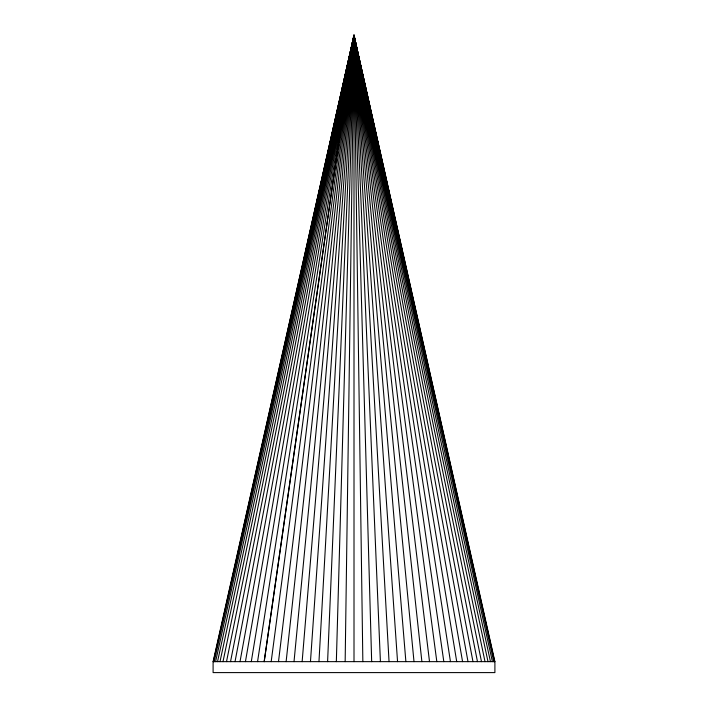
<?xml version="1.0" encoding="UTF-8"?>
<svg xmlns="http://www.w3.org/2000/svg" width="708" height="708" viewBox="0 0 708 708"><rect width="100%" height="100%" fill="white"/><g stroke="black" fill="none" stroke-linecap="round" stroke-linejoin="round"><path stroke-width="1.06" d="M354 37.612L354 35.4L494.901 661.644L494.901 672.6L213.099 672.6L213.099 661.644L354 35.4L494.626 661.644M345.159 661.644L354 35.4L493.795 661.644M336.344 661.644L354 35.4L492.414 661.644M327.6 661.644L354 35.4L490.476 661.644M318.963 661.644L354 35.4L488.007 661.644M310.467 661.644L354 35.4L485.015 661.644M302.139 661.644L354 35.4L481.493 661.644M294.015 661.644L354 35.4L477.475 661.644M286.12 661.644L354 35.4L472.971 661.644M278.501 661.644L354 35.4L467.997 661.644M271.182 661.644L354 35.4L462.572 661.644M257.553 661.644L354 35.4L456.722 661.644M251.287 661.644L354 35.4L450.456 661.644M245.437 661.644L354 35.4L443.819 661.644M240.012 661.644L354 35.4L354.788 40.878M235.029 661.644L354 35.4L436.827 661.644M230.525 661.644L354 35.4L429.508 661.644M226.507 661.644L354 35.4L421.888 661.644M222.993 661.644L354 35.4L414.003 661.644M219.993 661.644L354 35.4L405.879 661.644M217.524 661.644L354 35.4L397.551 661.644M215.595 661.644L354 35.4L389.046 661.644M214.205 661.644L354 35.4L380.408 661.644M213.374 661.644L354 35.4L371.665 661.644M213.099 661.644L494.901 661.644M362.85 661.644L354 35.4L264.181 661.644L354 35.4L354.009 661.644"/></g></svg>
